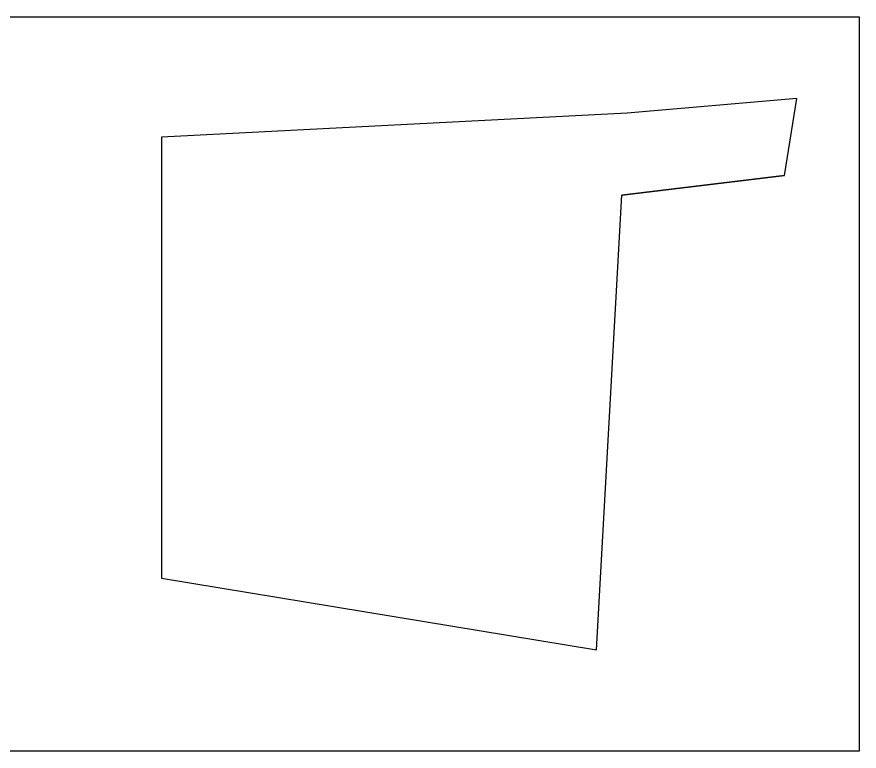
# Model space of a CAD drawing. Header units: inches. Extents: x 24733 to 33939, y -20986 to -10410.
# Drawn here: x 26696 to 27452, y -11069 to -10410 of the extents above; entities that cross this region are included whole.
import ezdxf

# ---------------------------------------------------------------- set-up
doc = ezdxf.new("R2010")
doc.units = ezdxf.units.IN
doc.header["$LTSCALE"] = 0.5
doc.header["$MEASUREMENT"] = 0
doc.layers.add('Toilet', color=7, linetype='Continuous', lineweight=25)

msp = doc.modelspace()

# ---------------------------------------------------------------- linework, layer by layer
at = {"layer": 'Toilet'}
for p, q in [((27396.35, -10483.17), (27243.9, -10496.08)), ((27385.13, -10552.27), (27396.35, -10483.17)), ((27243.9, -10496.08), (26825.46, -10517.83)), ((26825.46, -10517.83), (26825.46, -10913.83)), ((27385.13, -10552.27), (27239.2, -10569.93)), ((27216.19, -10978.28), (27239.2, -10569.93)), ((26825.46, -10913.83), (27216.19, -10978.28))]:
    msp.add_line(p, q, dxfattribs=at)
for points in [[(25961.09, -10409.72), (27452.29, -10409.72), (27452.29, -11069.23), (25961.09, -11069.23)], [(27239.2, -10569.93), (27385.13, -10552.27), (27396.35, -10483.17), (27243.9, -10496.08), (26825.46, -10517.83), (26825.46, -10913.83), (27216.19, -10978.28)]]:
    msp.add_lwpolyline(points, close=True, dxfattribs=at)

doc.saveas('drawing.dxf')
